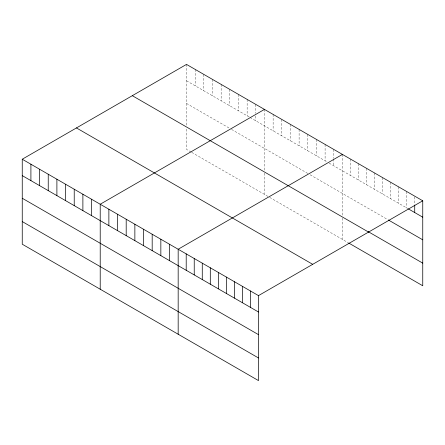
<?xml version="1.0" encoding="UTF-8"?>
<svg xmlns="http://www.w3.org/2000/svg" width="445" height="445" viewBox="0 0 445 445"><rect width="100%" height="100%" fill="white"/><g stroke="black" fill="none" stroke-linecap="round" stroke-linejoin="round"><path stroke-width="0.33" stroke-dasharray="2.23 1.67" d="M186.505 80.79L249.45 117.13M250.029 117.463L326.836 161.808M329.144 163.143L407.831 208.571M186.505 103.424L229.815 128.433M231.55 129.428L307.779 173.439M310.087 174.774L387.751 219.613M191.122 152.045L186.505 149.381L186.505 128.8M191.7 152.379L269.086 197.057M269.664 197.391L348.162 242.714M414.718 196.835L414.718 204.35M406.685 191.517L406.685 207.91M398.653 186.878L398.653 203.276M390.621 182.239L390.621 198.637M382.589 177.605L382.589 193.998M374.557 172.966L374.557 189.359M366.524 168.327L366.524 184.725M358.492 163.688L358.492 180.086M350.46 159.054L350.46 175.447M342.428 154.415L342.428 216.12M342.428 218.139L342.428 239.399M333.761 149.414L333.761 158.298M333.761 158.976L333.761 165.813M325.1 144.414L325.1 160.806M316.44 139.413L316.44 155.806M307.779 134.412L307.779 150.805M299.112 129.412L299.112 145.804M290.452 124.411L290.452 140.804M281.791 119.405L281.791 135.803M273.13 114.404L273.13 130.802M264.464 109.403L264.464 170.457M264.464 173.127L264.464 194.387M255.803 104.403L255.803 113.286M255.803 116.017L255.803 120.801M247.142 99.402L247.142 115.8M238.476 94.401L238.476 110.799M229.815 89.401L229.815 105.799M221.154 84.4L221.154 100.793M212.493 79.399L212.493 95.792M203.827 74.398L203.827 90.791M195.166 69.398L195.166 85.79M186.505 64.397L186.505 126.096"/><path stroke-width="0.67" d="M22.25 159.227L258.495 295.619L258.495 380.603L22.25 244.21L22.25 159.227L186.505 64.397L422.75 200.79L422.75 285.773L348.735 243.042M264.464 109.403L100.214 204.238L100.214 289.222M342.428 154.415L178.172 249.244L178.172 334.234M258.495 295.619L422.75 200.79M408.404 208.905L422.75 217.188M388.324 219.947L422.75 239.822M368.243 231.673L422.75 263.14M132.299 95.686L368.549 232.084M76.451 127.932L312.702 264.324M22.25 175.619L258.495 312.017M22.25 198.253L258.495 334.651M22.25 221.577L258.495 357.969M414.718 205.034L414.718 212.549M250.463 290.986L250.463 307.378M242.43 286.346L242.43 302.745M234.398 281.707L234.398 298.106M226.366 277.074L226.366 293.466M218.334 272.435L218.334 288.827M210.301 267.795L210.301 284.194M202.269 263.156L202.269 279.555M194.237 258.523L194.237 274.915M186.205 253.884L186.205 270.282M169.512 244.244L169.512 260.642M160.845 239.243L160.845 255.641M152.184 234.242L152.184 250.641M143.524 229.242L143.524 245.64M134.863 224.241L134.863 240.634M126.196 219.24L126.196 235.633M117.536 214.24L117.536 230.632M108.875 209.239L108.875 225.632M91.548 199.232L91.548 215.63M82.887 194.231L82.887 210.63M74.226 189.231L74.226 205.629M65.56 184.23L65.56 200.628M56.899 179.229L56.899 195.628M48.238 174.229L48.238 190.627M39.577 169.228L39.577 185.626M30.911 164.227L30.911 180.62"/></g></svg>
